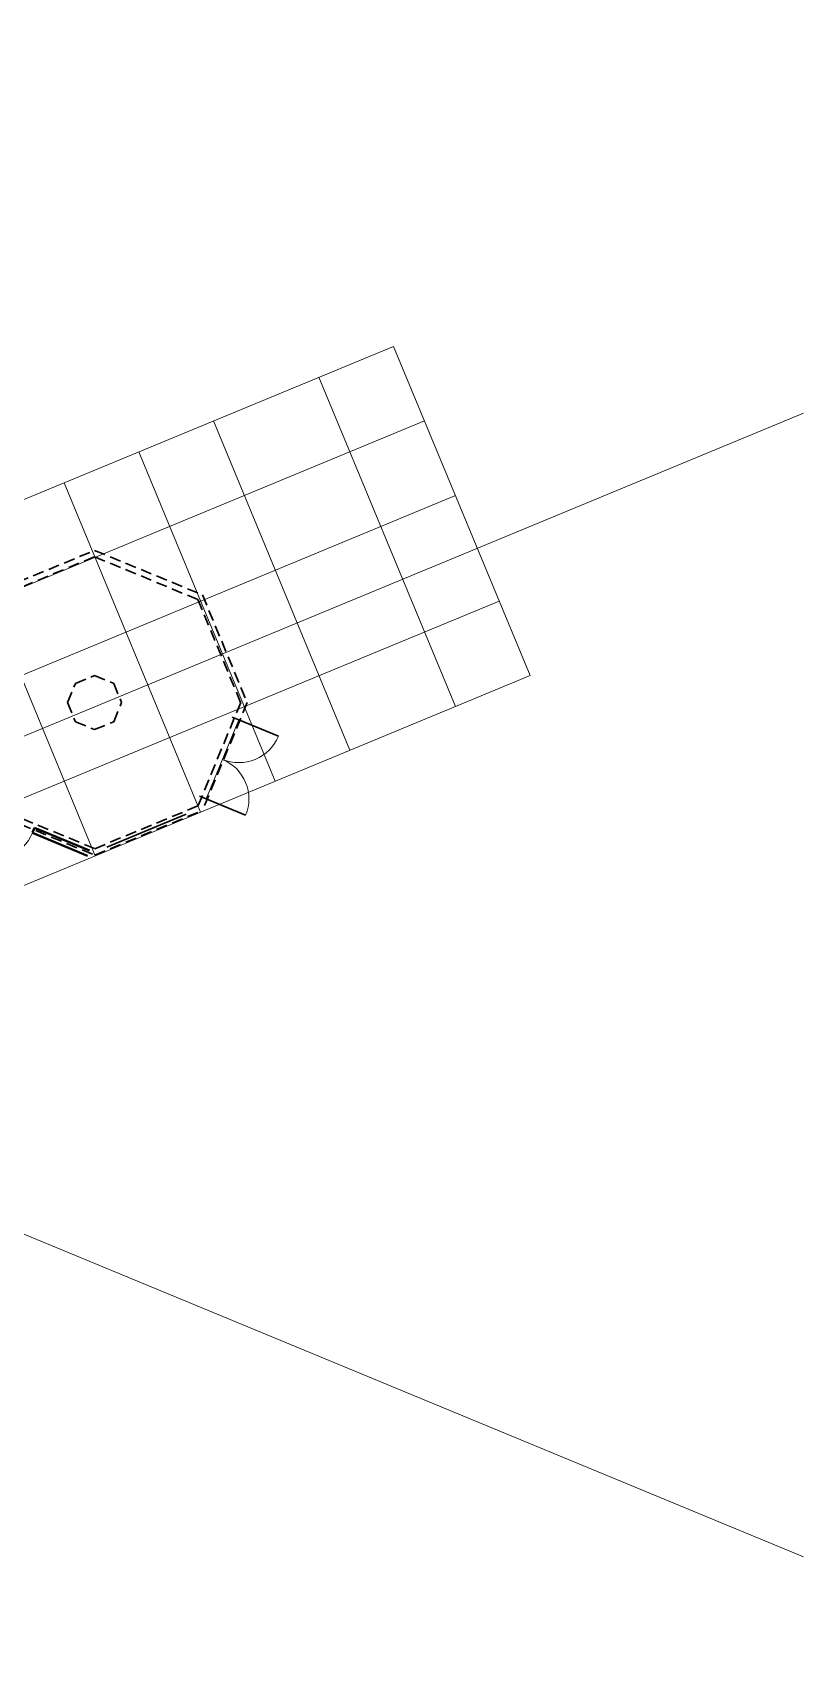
# Model space of a CAD drawing. Header units: inches. Extents: x 2775 to 35798, y 1675 to 10350.
# Drawn here: x 25642 to 26290, y 3301 to 4662 of the extents above; entities that cross this region are included whole.
import ezdxf

# ---------------------------------------------------------------- set-up
doc = ezdxf.new("R2010")
doc.units = ezdxf.units.IN
doc.header["$LTSCALE"] = 0.5
doc.header["$MEASUREMENT"] = 0
doc.linetypes.add('HIDDEN', pattern=[0.375, 0.25, -0.125])
for name, color, linetype, lineweight in [('DOORS', 7, 'CONTINUOUS', 30), ('INT WALLS', 7, 'CONTINUOUS', 40), ('LAYOUT', 6, 'CONTINUOUS', 9), ('ROOF BEAMS', 3, 'HIDDEN', 30)]:
    doc.layers.add(name, color=color, linetype=linetype, lineweight=lineweight)

msp = doc.modelspace()

# ---------------------------------------------------------------- linework, layer by layer
at = {"layer": 'DOORS', "ltscale": 50}
for p, q in [((25810.06853, 4086.41888), (25815.61269, 4084.12492)), ((25815.61616, 4084.10747), (25848.87582, 4070.33087)), ((25782.54094, 4019.88895), (25788.0851, 4017.59498)), ((25788.08858, 4017.57754), (25821.34824, 4003.80094)), ((25704.72898, 3977.07651), (25771.24372, 4004.64052))]:
    msp.add_line(p, q, dxfattribs=at)
at = {"layer": 'DOORS', "lineweight": 9, "ltscale": 50}
msp.add_line((25788.08428, 4017.57927), (25815.64048, 4084.11227), dxfattribs=at)
for centre, radius, start, end in [((25815.62355, 4084.10441), 35.99786, 247.49659369, 337.5), ((25788.07894, 4017.57518), 36.008, 337.50933234, 67.5220674), ((25608.80291, 4002.73114), 36.00075, 292.51672382, 337.51672382)]:
    msp.add_arc(centre, radius, start, end, dxfattribs=at)
at = {"layer": 'INT WALLS', "ltscale": 50}
for p, q in [((25642.22839, 3989.35321), (25643.88375, 3993.35291)), ((25643.88375, 3993.35291), (25690.15856, 3974.20108)), ((25642.06729, 3988.96395), (25688.34209, 3969.81213))]:
    msp.add_line(p, q, dxfattribs=at)
at = {"layer": 'LAYOUT', "color": 1, "ltscale": 150}
for p, q in [((26290.44672, 3380.13261), (23193.79422, 4662.21695)), ((26290.44625, 4342.05023), (23777.11415, 3300.51377))]:
    msp.add_line(p, q, dxfattribs=at)
at = {"layer": 'LAYOUT', "ltscale": 150}
for p, q in [((25945.69001, 4398.18207), (25129.27704, 4059.85676)), ((25971.6921, 4335.43641), (25129.28901, 3986.34067)), ((25997.69419, 4272.69075), (25129.30099, 3912.82459)), ((26034.44626, 4184.00431), (25129.31791, 3808.91493)), ((26060.44835, 4121.25865), (25129.32989, 3735.39885))]:
    msp.add_line(p, q, dxfattribs=at)
at = {"layer": 'LAYOUT', "linetype": 'Continuous', "ltscale": 50}
msp.add_line((25945.69001, 4398.18207), (26060.44835, 4121.25865), dxfattribs=at)
at = {"layer": 'LAYOUT', "ltscale": 50}
for p, q in [((25882.92818, 4372.17328), (25997.68653, 4095.24986)), ((25794.24174, 4335.42121), (25909.00009, 4058.49779)), ((25731.47992, 4309.41242), (25846.23826, 4032.489)), ((25668.71809, 4283.40362), (25783.47644, 4006.48021)), ((25580.03165, 4246.65155), (25694.78999, 3969.72813))]:
    msp.add_line(p, q, dxfattribs=at)
at = {"layer": 'ROOF BEAMS', "ltscale": 75}
for p, q in [((25603.81125, 4189.02235), (25694.39028, 4226.61722)), ((25694.39028, 4226.61722), (25785.02291, 4189.15177)), ((25607.64082, 4185.19825), (25694.39414, 4221.20526)), ((25694.39414, 4221.20526), (25781.19881, 4185.3222)), ((25781.19881, 4185.3222), (25817.20582, 4098.56887)), ((25785.02291, 4189.15177), (25822.61778, 4098.57274)), ((25671.62248, 4098.58116), (25678.2798, 4114.65395)), ((25678.2798, 4114.65395), (25694.35242, 4121.31169)), ((25694.35242, 4121.31169), (25710.42521, 4114.65437)), ((25710.42521, 4114.65437), (25717.08295, 4098.58175)), ((25671.62248, 4098.58116), (25678.28022, 4082.50854)), ((25710.42563, 4082.50896), (25717.08295, 4098.58175)), ((25817.20582, 4098.56887), (25781.32276, 4011.76421)), ((25822.61778, 4098.57274), (25785.15233, 4007.94011)), ((25678.28022, 4082.50854), (25694.35301, 4075.85122)), ((25694.35301, 4075.85122), (25710.42563, 4082.50896)), ((25605.83878, 4007.02605), (25694.5733, 3970.34523)), ((25607.78064, 4011.6337), (25694.56944, 3975.75719)), ((25694.56944, 3975.75719), (25781.32276, 4011.76421)), ((25694.5733, 3970.34523), (25785.15233, 4007.94011))]:
    msp.add_line(p, q, dxfattribs=at)

doc.saveas('drawing.dxf')
